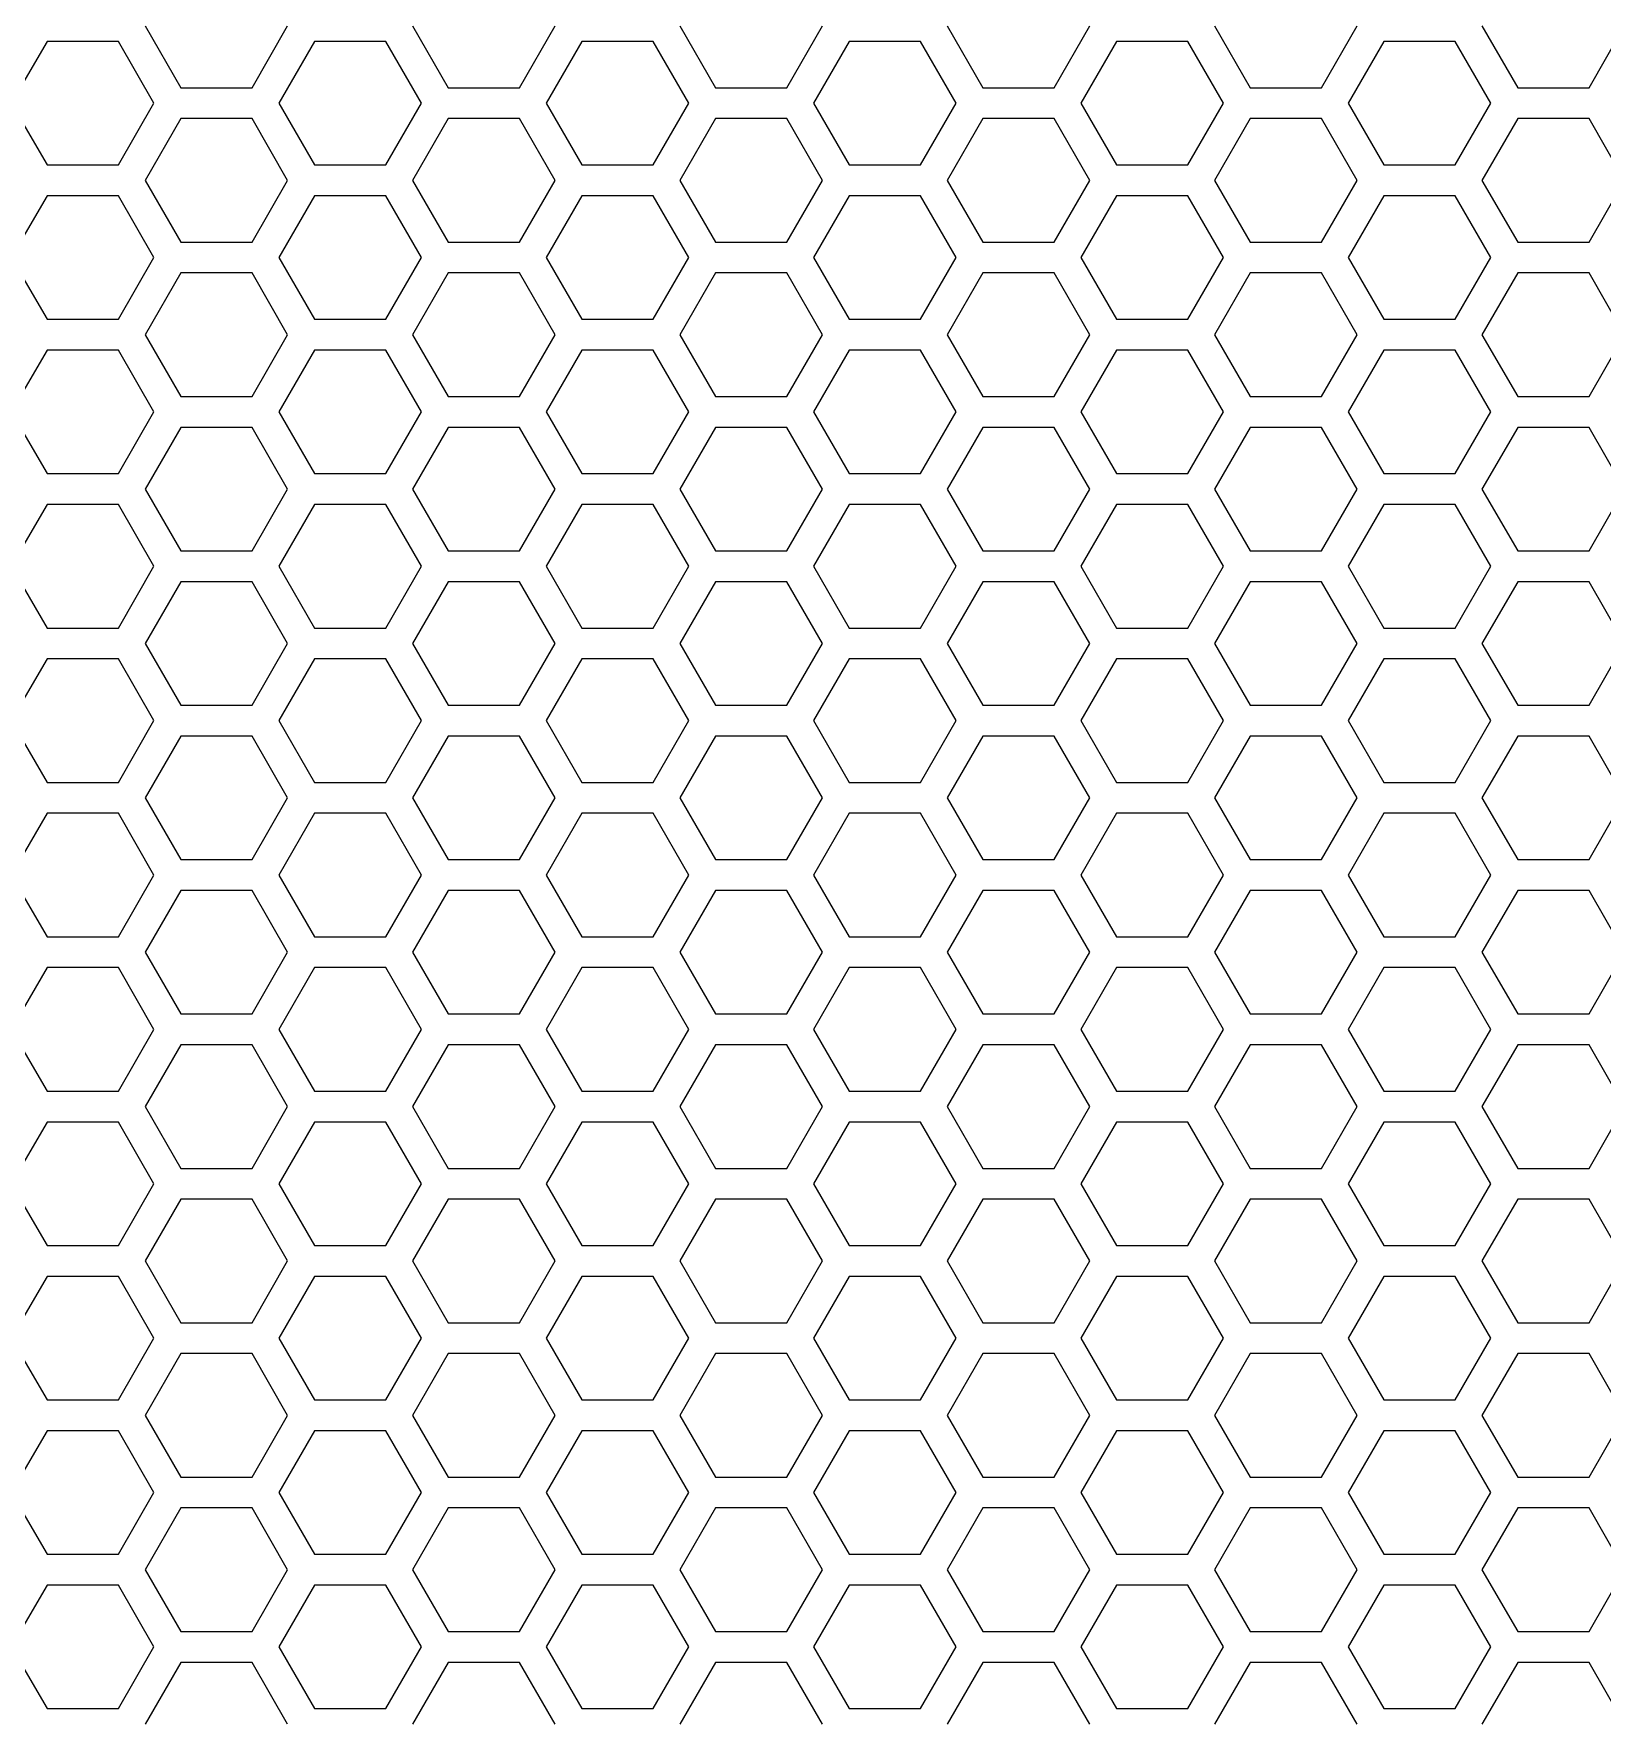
# Model space of a CAD drawing. Header units: millimetres. Extents: x 0 to 60, y -18 to 180.
# Drawn here: x 29.8 to 45.04, y 115.18 to 131.53 of the extents above; entities that cross this region are included whole.
import ezdxf

# ---------------------------------------------------------------- set-up
doc = ezdxf.new("R2010")
doc.units = ezdxf.units.MM

msp = doc.modelspace()

# ---------------------------------------------------------------- linework, layer by layer
at = {"color": 0, "lineweight": 5}
for p, q in [((29.93, 131.458), (29.583, 130.858)), ((30.623, 131.458), (29.93, 131.458)), ((30.969, 130.858), (30.623, 131.458)), ((30.882, 131.608), (31.229, 131.008)), ((31.922, 131.008), (32.268, 131.608)), ((32.528, 131.458), (32.181, 130.858)), ((33.221, 131.458), (32.528, 131.458)), ((33.567, 130.858), (33.221, 131.458)), ((33.48, 131.608), (33.827, 131.008)), ((34.52, 131.008), (34.866, 131.608)), ((35.126, 131.458), (34.779, 130.858)), ((35.819, 131.458), (35.126, 131.458)), ((36.165, 130.858), (35.819, 131.458)), ((36.078, 131.608), (36.425, 131.008)), ((37.118, 131.008), (37.464, 131.608)), ((37.724, 131.458), (37.377, 130.858)), ((38.417, 131.458), (37.724, 131.458)), ((38.763, 130.858), (38.417, 131.458)), ((38.676, 131.608), (39.023, 131.008)), ((39.716, 131.008), (40.062, 131.608)), ((40.322, 131.458), (39.975, 130.858)), ((41.015, 131.458), (40.322, 131.458)), ((41.361, 130.858), (41.015, 131.458)), ((41.274, 131.608), (41.621, 131.008)), ((42.314, 131.008), (42.66, 131.608)), ((42.92, 131.458), (42.573, 130.858)), ((43.613, 131.458), (42.92, 131.458)), ((43.959, 130.858), (43.613, 131.458)), ((43.872, 131.608), (44.219, 131.008)), ((44.912, 131.008), (45.258, 131.608)), ((31.229, 131.008), (31.922, 131.008)), ((33.827, 131.008), (34.52, 131.008)), ((36.425, 131.008), (37.118, 131.008)), ((39.023, 131.008), (39.716, 131.008)), ((41.621, 131.008), (42.314, 131.008)), ((44.219, 131.008), (44.912, 131.008)), ((29.583, 130.858), (29.93, 130.258)), ((30.623, 130.258), (30.969, 130.858)), ((32.181, 130.858), (32.528, 130.258)), ((33.221, 130.258), (33.567, 130.858)), ((34.779, 130.858), (35.126, 130.258)), ((35.819, 130.258), (36.165, 130.858)), ((37.377, 130.858), (37.724, 130.258)), ((38.417, 130.258), (38.763, 130.858)), ((39.975, 130.858), (40.322, 130.258)), ((41.015, 130.258), (41.361, 130.858)), ((42.573, 130.858), (42.92, 130.258)), ((43.613, 130.258), (43.959, 130.858)), ((31.229, 130.708), (30.882, 130.108)), ((31.922, 130.708), (31.229, 130.708)), ((32.268, 130.108), (31.922, 130.708)), ((33.827, 130.708), (33.48, 130.108)), ((34.52, 130.708), (33.827, 130.708)), ((34.866, 130.108), (34.52, 130.708)), ((36.425, 130.708), (36.078, 130.108)), ((37.118, 130.708), (36.425, 130.708)), ((37.464, 130.108), (37.118, 130.708)), ((39.023, 130.708), (38.676, 130.108)), ((39.716, 130.708), (39.023, 130.708)), ((40.062, 130.108), (39.716, 130.708)), ((41.621, 130.708), (41.274, 130.108)), ((42.314, 130.708), (41.621, 130.708)), ((42.66, 130.108), (42.314, 130.708)), ((44.219, 130.708), (43.872, 130.108)), ((44.912, 130.708), (44.219, 130.708)), ((45.258, 130.108), (44.912, 130.708)), ((29.93, 130.258), (30.623, 130.258)), ((32.528, 130.258), (33.221, 130.258)), ((35.126, 130.258), (35.819, 130.258)), ((37.724, 130.258), (38.417, 130.258)), ((40.322, 130.258), (41.015, 130.258)), ((42.92, 130.258), (43.613, 130.258)), ((30.882, 130.108), (31.229, 129.508)), ((31.922, 129.508), (32.268, 130.108)), ((33.48, 130.108), (33.827, 129.508)), ((34.52, 129.508), (34.866, 130.108)), ((36.078, 130.108), (36.425, 129.508)), ((37.118, 129.508), (37.464, 130.108)), ((38.676, 130.108), (39.023, 129.508)), ((39.716, 129.508), (40.062, 130.108)), ((41.274, 130.108), (41.621, 129.508)), ((42.314, 129.508), (42.66, 130.108)), ((43.872, 130.108), (44.219, 129.508)), ((44.912, 129.508), (45.258, 130.108)), ((29.93, 129.958), (29.583, 129.358)), ((30.623, 129.958), (29.93, 129.958)), ((30.969, 129.358), (30.623, 129.958)), ((32.528, 129.958), (32.181, 129.358)), ((33.221, 129.958), (32.528, 129.958)), ((33.567, 129.358), (33.221, 129.958)), ((35.126, 129.958), (34.779, 129.358)), ((35.819, 129.958), (35.126, 129.958)), ((36.165, 129.358), (35.819, 129.958)), ((37.724, 129.958), (37.377, 129.358)), ((38.417, 129.958), (37.724, 129.958)), ((38.763, 129.358), (38.417, 129.958)), ((40.322, 129.958), (39.975, 129.358)), ((41.015, 129.958), (40.322, 129.958)), ((41.361, 129.358), (41.015, 129.958)), ((42.92, 129.958), (42.573, 129.358)), ((43.613, 129.958), (42.92, 129.958)), ((43.959, 129.358), (43.613, 129.958)), ((31.229, 129.508), (31.922, 129.508)), ((33.827, 129.508), (34.52, 129.508)), ((36.425, 129.508), (37.118, 129.508)), ((39.023, 129.508), (39.716, 129.508)), ((41.621, 129.508), (42.314, 129.508)), ((44.219, 129.508), (44.912, 129.508)), ((29.583, 129.358), (29.93, 128.758)), ((30.623, 128.758), (30.969, 129.358)), ((32.181, 129.358), (32.528, 128.758)), ((33.221, 128.758), (33.567, 129.358)), ((34.779, 129.358), (35.126, 128.758)), ((35.819, 128.758), (36.165, 129.358)), ((37.377, 129.358), (37.724, 128.758)), ((38.417, 128.758), (38.763, 129.358)), ((39.975, 129.358), (40.322, 128.758)), ((41.015, 128.758), (41.361, 129.358)), ((42.573, 129.358), (42.92, 128.758)), ((43.613, 128.758), (43.959, 129.358)), ((31.229, 129.208), (30.882, 128.608)), ((31.922, 129.208), (31.229, 129.208)), ((32.268, 128.608), (31.922, 129.208)), ((33.827, 129.208), (33.48, 128.608)), ((34.52, 129.208), (33.827, 129.208)), ((34.866, 128.608), (34.52, 129.208)), ((36.425, 129.208), (36.078, 128.608)), ((37.118, 129.208), (36.425, 129.208)), ((37.464, 128.608), (37.118, 129.208)), ((39.023, 129.208), (38.676, 128.608)), ((39.716, 129.208), (39.023, 129.208)), ((40.062, 128.608), (39.716, 129.208)), ((41.621, 129.208), (41.274, 128.608)), ((42.314, 129.208), (41.621, 129.208)), ((42.66, 128.608), (42.314, 129.208)), ((44.219, 129.208), (43.872, 128.608)), ((44.912, 129.208), (44.219, 129.208)), ((45.258, 128.608), (44.912, 129.208)), ((29.93, 128.758), (30.623, 128.758)), ((32.528, 128.758), (33.221, 128.758)), ((35.126, 128.758), (35.819, 128.758)), ((37.724, 128.758), (38.417, 128.758)), ((40.322, 128.758), (41.015, 128.758)), ((42.92, 128.758), (43.613, 128.758)), ((30.882, 128.608), (31.229, 128.008)), ((31.922, 128.008), (32.268, 128.608)), ((33.48, 128.608), (33.827, 128.008)), ((34.52, 128.008), (34.866, 128.608)), ((36.078, 128.608), (36.425, 128.008)), ((37.118, 128.008), (37.464, 128.608)), ((38.676, 128.608), (39.023, 128.008)), ((39.716, 128.008), (40.062, 128.608)), ((41.274, 128.608), (41.621, 128.008)), ((42.314, 128.008), (42.66, 128.608)), ((43.872, 128.608), (44.219, 128.008)), ((44.912, 128.008), (45.258, 128.608)), ((29.93, 128.458), (29.583, 127.858)), ((30.623, 128.458), (29.93, 128.458)), ((30.969, 127.858), (30.623, 128.458)), ((32.528, 128.458), (32.181, 127.858)), ((33.221, 128.458), (32.528, 128.458)), ((33.567, 127.858), (33.221, 128.458)), ((35.126, 128.458), (34.779, 127.858)), ((35.819, 128.458), (35.126, 128.458)), ((36.165, 127.858), (35.819, 128.458)), ((37.724, 128.458), (37.377, 127.858)), ((38.417, 128.458), (37.724, 128.458)), ((38.763, 127.858), (38.417, 128.458)), ((40.322, 128.458), (39.975, 127.858)), ((41.015, 128.458), (40.322, 128.458)), ((41.361, 127.858), (41.015, 128.458)), ((42.92, 128.458), (42.573, 127.858)), ((43.613, 128.458), (42.92, 128.458)), ((43.959, 127.858), (43.613, 128.458)), ((29.583, 127.858), (29.93, 127.258)), ((30.623, 127.258), (30.969, 127.858)), ((31.229, 128.008), (31.922, 128.008)), ((32.181, 127.858), (32.528, 127.258)), ((33.221, 127.258), (33.567, 127.858)), ((33.827, 128.008), (34.52, 128.008)), ((34.779, 127.858), (35.126, 127.258)), ((35.819, 127.258), (36.165, 127.858)), ((36.425, 128.008), (37.118, 128.008)), ((37.377, 127.858), (37.724, 127.258)), ((38.417, 127.258), (38.763, 127.858)), ((39.023, 128.008), (39.716, 128.008)), ((39.975, 127.858), (40.322, 127.258)), ((41.015, 127.258), (41.361, 127.858)), ((41.621, 128.008), (42.314, 128.008)), ((42.573, 127.858), (42.92, 127.258)), ((43.613, 127.258), (43.959, 127.858)), ((44.219, 128.008), (44.912, 128.008)), ((31.229, 127.708), (30.882, 127.108)), ((31.922, 127.708), (31.229, 127.708)), ((32.268, 127.108), (31.922, 127.708)), ((33.827, 127.708), (33.48, 127.108)), ((34.52, 127.708), (33.827, 127.708)), ((34.866, 127.108), (34.52, 127.708)), ((36.425, 127.708), (36.078, 127.108)), ((37.118, 127.708), (36.425, 127.708)), ((37.464, 127.108), (37.118, 127.708)), ((39.023, 127.708), (38.676, 127.108)), ((39.716, 127.708), (39.023, 127.708)), ((40.062, 127.108), (39.716, 127.708)), ((41.621, 127.708), (41.274, 127.108)), ((42.314, 127.708), (41.621, 127.708)), ((42.66, 127.108), (42.314, 127.708)), ((44.219, 127.708), (43.872, 127.108)), ((44.912, 127.708), (44.219, 127.708)), ((45.258, 127.108), (44.912, 127.708)), ((29.93, 127.258), (30.623, 127.258)), ((32.528, 127.258), (33.221, 127.258)), ((35.126, 127.258), (35.819, 127.258)), ((37.724, 127.258), (38.417, 127.258)), ((40.322, 127.258), (41.015, 127.258)), ((42.92, 127.258), (43.613, 127.258)), ((30.882, 127.108), (31.229, 126.508)), ((31.922, 126.508), (32.268, 127.108)), ((33.48, 127.108), (33.827, 126.508)), ((34.52, 126.508), (34.866, 127.108)), ((36.078, 127.108), (36.425, 126.508)), ((37.118, 126.508), (37.464, 127.108)), ((38.676, 127.108), (39.023, 126.508)), ((39.716, 126.508), (40.062, 127.108)), ((41.274, 127.108), (41.621, 126.508)), ((42.314, 126.508), (42.66, 127.108)), ((43.872, 127.108), (44.219, 126.508)), ((44.912, 126.508), (45.258, 127.108)), ((29.93, 126.958), (29.583, 126.358)), ((30.623, 126.958), (29.93, 126.958)), ((30.969, 126.358), (30.623, 126.958)), ((32.528, 126.958), (32.181, 126.358)), ((33.221, 126.958), (32.528, 126.958)), ((33.567, 126.358), (33.221, 126.958)), ((35.126, 126.958), (34.779, 126.358)), ((35.819, 126.958), (35.126, 126.958)), ((36.165, 126.358), (35.819, 126.958)), ((37.724, 126.958), (37.377, 126.358)), ((38.417, 126.958), (37.724, 126.958)), ((38.763, 126.358), (38.417, 126.958)), ((40.322, 126.958), (39.975, 126.358)), ((41.015, 126.958), (40.322, 126.958)), ((41.361, 126.358), (41.015, 126.958)), ((42.92, 126.958), (42.573, 126.358)), ((43.613, 126.958), (42.92, 126.958)), ((43.959, 126.358), (43.613, 126.958)), ((31.229, 126.508), (31.922, 126.508)), ((33.827, 126.508), (34.52, 126.508)), ((36.425, 126.508), (37.118, 126.508)), ((39.023, 126.508), (39.716, 126.508)), ((41.621, 126.508), (42.314, 126.508)), ((44.219, 126.508), (44.912, 126.508)), ((29.583, 126.358), (29.93, 125.758)), ((30.623, 125.758), (30.969, 126.358)), ((32.181, 126.358), (32.528, 125.758)), ((33.221, 125.758), (33.567, 126.358)), ((34.779, 126.358), (35.126, 125.758)), ((35.819, 125.758), (36.165, 126.358)), ((37.377, 126.358), (37.724, 125.758)), ((38.417, 125.758), (38.763, 126.358)), ((39.975, 126.358), (40.322, 125.758)), ((41.015, 125.758), (41.361, 126.358)), ((42.573, 126.358), (42.92, 125.758)), ((43.613, 125.758), (43.959, 126.358)), ((31.229, 126.208), (30.882, 125.608)), ((31.922, 126.208), (31.229, 126.208)), ((32.268, 125.608), (31.922, 126.208)), ((33.827, 126.208), (33.48, 125.608)), ((34.52, 126.208), (33.827, 126.208)), ((34.866, 125.608), (34.52, 126.208)), ((36.425, 126.208), (36.078, 125.608)), ((37.118, 126.208), (36.425, 126.208)), ((37.464, 125.608), (37.118, 126.208)), ((39.023, 126.208), (38.676, 125.608)), ((39.716, 126.208), (39.023, 126.208)), ((40.062, 125.608), (39.716, 126.208)), ((41.621, 126.208), (41.274, 125.608)), ((42.314, 126.208), (41.621, 126.208)), ((42.66, 125.608), (42.314, 126.208)), ((44.219, 126.208), (43.872, 125.608)), ((44.912, 126.208), (44.219, 126.208)), ((45.258, 125.608), (44.912, 126.208)), ((29.93, 125.758), (30.623, 125.758)), ((32.528, 125.758), (33.221, 125.758)), ((35.126, 125.758), (35.819, 125.758)), ((37.724, 125.758), (38.417, 125.758)), ((40.322, 125.758), (41.015, 125.758)), ((42.92, 125.758), (43.613, 125.758)), ((30.882, 125.608), (31.229, 125.008)), ((31.922, 125.008), (32.268, 125.608)), ((33.48, 125.608), (33.827, 125.008)), ((34.52, 125.008), (34.866, 125.608)), ((36.078, 125.608), (36.425, 125.008)), ((37.118, 125.008), (37.464, 125.608)), ((38.676, 125.608), (39.023, 125.008)), ((39.716, 125.008), (40.062, 125.608)), ((41.274, 125.608), (41.621, 125.008)), ((42.314, 125.008), (42.66, 125.608)), ((43.872, 125.608), (44.219, 125.008)), ((44.912, 125.008), (45.258, 125.608)), ((29.93, 125.458), (29.583, 124.858)), ((30.623, 125.458), (29.93, 125.458)), ((30.969, 124.858), (30.623, 125.458)), ((32.528, 125.458), (32.181, 124.858)), ((33.221, 125.458), (32.528, 125.458)), ((33.567, 124.858), (33.221, 125.458)), ((35.126, 125.458), (34.779, 124.858)), ((35.819, 125.458), (35.126, 125.458)), ((36.165, 124.858), (35.819, 125.458)), ((37.724, 125.458), (37.377, 124.858)), ((38.417, 125.458), (37.724, 125.458)), ((38.763, 124.858), (38.417, 125.458)), ((40.322, 125.458), (39.975, 124.858)), ((41.015, 125.458), (40.322, 125.458)), ((41.361, 124.858), (41.015, 125.458)), ((42.92, 125.458), (42.573, 124.858)), ((43.613, 125.458), (42.92, 125.458)), ((43.959, 124.858), (43.613, 125.458)), ((31.229, 125.008), (31.922, 125.008)), ((33.827, 125.008), (34.52, 125.008)), ((36.425, 125.008), (37.118, 125.008)), ((39.023, 125.008), (39.716, 125.008)), ((41.621, 125.008), (42.314, 125.008)), ((44.219, 125.008), (44.912, 125.008)), ((29.583, 124.858), (29.93, 124.258)), ((30.623, 124.258), (30.969, 124.858)), ((32.181, 124.858), (32.528, 124.258)), ((33.221, 124.258), (33.567, 124.858)), ((34.779, 124.858), (35.126, 124.258)), ((35.819, 124.258), (36.165, 124.858)), ((37.377, 124.858), (37.724, 124.258)), ((38.417, 124.258), (38.763, 124.858)), ((39.975, 124.858), (40.322, 124.258)), ((41.015, 124.258), (41.361, 124.858)), ((42.573, 124.858), (42.92, 124.258)), ((43.613, 124.258), (43.959, 124.858)), ((31.229, 124.708), (30.882, 124.108)), ((31.922, 124.708), (31.229, 124.708)), ((32.268, 124.108), (31.922, 124.708)), ((33.827, 124.708), (33.48, 124.108)), ((34.52, 124.708), (33.827, 124.708)), ((34.866, 124.108), (34.52, 124.708)), ((36.425, 124.708), (36.078, 124.108)), ((37.118, 124.708), (36.425, 124.708)), ((37.464, 124.108), (37.118, 124.708)), ((39.023, 124.708), (38.676, 124.108)), ((39.716, 124.708), (39.023, 124.708)), ((40.062, 124.108), (39.716, 124.708)), ((41.621, 124.708), (41.274, 124.108)), ((42.314, 124.708), (41.621, 124.708)), ((42.66, 124.108), (42.314, 124.708)), ((44.219, 124.708), (43.872, 124.108)), ((44.912, 124.708), (44.219, 124.708)), ((45.258, 124.108), (44.912, 124.708)), ((29.93, 124.258), (30.623, 124.258)), ((30.882, 124.108), (31.229, 123.508)), ((31.922, 123.508), (32.268, 124.108)), ((32.528, 124.258), (33.221, 124.258)), ((33.48, 124.108), (33.827, 123.508)), ((34.52, 123.508), (34.866, 124.108)), ((35.126, 124.258), (35.819, 124.258)), ((36.078, 124.108), (36.425, 123.508)), ((37.118, 123.508), (37.464, 124.108)), ((37.724, 124.258), (38.417, 124.258)), ((38.676, 124.108), (39.023, 123.508)), ((39.716, 123.508), (40.062, 124.108)), ((40.322, 124.258), (41.015, 124.258)), ((41.274, 124.108), (41.621, 123.508)), ((42.314, 123.508), (42.66, 124.108)), ((42.92, 124.258), (43.613, 124.258)), ((43.872, 124.108), (44.219, 123.508)), ((44.912, 123.508), (45.258, 124.108)), ((29.93, 123.958), (29.583, 123.358)), ((30.623, 123.958), (29.93, 123.958)), ((30.969, 123.358), (30.623, 123.958)), ((32.528, 123.958), (32.181, 123.358)), ((33.221, 123.958), (32.528, 123.958)), ((33.567, 123.358), (33.221, 123.958)), ((35.126, 123.958), (34.779, 123.358)), ((35.819, 123.958), (35.126, 123.958)), ((36.165, 123.358), (35.819, 123.958)), ((37.724, 123.958), (37.377, 123.358)), ((38.417, 123.958), (37.724, 123.958)), ((38.763, 123.358), (38.417, 123.958)), ((40.322, 123.958), (39.975, 123.358)), ((41.015, 123.958), (40.322, 123.958)), ((41.361, 123.358), (41.015, 123.958)), ((42.92, 123.958), (42.573, 123.358)), ((43.613, 123.958), (42.92, 123.958)), ((43.959, 123.358), (43.613, 123.958)), ((31.229, 123.508), (31.922, 123.508)), ((33.827, 123.508), (34.52, 123.508)), ((36.425, 123.508), (37.118, 123.508)), ((39.023, 123.508), (39.716, 123.508)), ((41.621, 123.508), (42.314, 123.508)), ((44.219, 123.508), (44.912, 123.508)), ((29.583, 123.358), (29.93, 122.758)), ((30.623, 122.758), (30.969, 123.358)), ((32.181, 123.358), (32.528, 122.758)), ((33.221, 122.758), (33.567, 123.358)), ((34.779, 123.358), (35.126, 122.758)), ((35.819, 122.758), (36.165, 123.358)), ((37.377, 123.358), (37.724, 122.758)), ((38.417, 122.758), (38.763, 123.358)), ((39.975, 123.358), (40.322, 122.758)), ((41.015, 122.758), (41.361, 123.358)), ((42.573, 123.358), (42.92, 122.758)), ((43.613, 122.758), (43.959, 123.358)), ((31.229, 123.208), (30.882, 122.608)), ((31.922, 123.208), (31.229, 123.208)), ((32.268, 122.608), (31.922, 123.208)), ((33.827, 123.208), (33.48, 122.608)), ((34.52, 123.208), (33.827, 123.208)), ((34.866, 122.608), (34.52, 123.208)), ((36.425, 123.208), (36.078, 122.608)), ((37.118, 123.208), (36.425, 123.208)), ((37.464, 122.608), (37.118, 123.208)), ((39.023, 123.208), (38.676, 122.608)), ((39.716, 123.208), (39.023, 123.208)), ((40.062, 122.608), (39.716, 123.208)), ((41.621, 123.208), (41.274, 122.608)), ((42.314, 123.208), (41.621, 123.208)), ((42.66, 122.608), (42.314, 123.208)), ((44.219, 123.208), (43.872, 122.608)), ((44.912, 123.208), (44.219, 123.208)), ((45.258, 122.608), (44.912, 123.208)), ((29.93, 122.758), (30.623, 122.758)), ((32.528, 122.758), (33.221, 122.758)), ((35.126, 122.758), (35.819, 122.758)), ((37.724, 122.758), (38.417, 122.758)), ((40.322, 122.758), (41.015, 122.758)), ((42.92, 122.758), (43.613, 122.758)), ((30.882, 122.608), (31.229, 122.008)), ((31.922, 122.008), (32.268, 122.608)), ((33.48, 122.608), (33.827, 122.008)), ((34.52, 122.008), (34.866, 122.608)), ((36.078, 122.608), (36.425, 122.008)), ((37.118, 122.008), (37.464, 122.608)), ((38.676, 122.608), (39.023, 122.008)), ((39.716, 122.008), (40.062, 122.608)), ((41.274, 122.608), (41.621, 122.008)), ((42.314, 122.008), (42.66, 122.608)), ((43.872, 122.608), (44.219, 122.008)), ((44.912, 122.008), (45.258, 122.608)), ((29.93, 122.458), (29.583, 121.858)), ((30.623, 122.458), (29.93, 122.458)), ((30.969, 121.858), (30.623, 122.458)), ((32.528, 122.458), (32.181, 121.858)), ((33.221, 122.458), (32.528, 122.458)), ((33.567, 121.858), (33.221, 122.458)), ((35.126, 122.458), (34.779, 121.858)), ((35.819, 122.458), (35.126, 122.458)), ((36.165, 121.858), (35.819, 122.458)), ((37.724, 122.458), (37.377, 121.858)), ((38.417, 122.458), (37.724, 122.458)), ((38.763, 121.858), (38.417, 122.458)), ((40.322, 122.458), (39.975, 121.858)), ((41.015, 122.458), (40.322, 122.458)), ((41.361, 121.858), (41.015, 122.458)), ((42.92, 122.458), (42.573, 121.858)), ((43.613, 122.458), (42.92, 122.458)), ((43.959, 121.858), (43.613, 122.458)), ((31.229, 122.008), (31.922, 122.008)), ((33.827, 122.008), (34.52, 122.008)), ((36.425, 122.008), (37.118, 122.008)), ((39.023, 122.008), (39.716, 122.008)), ((41.621, 122.008), (42.314, 122.008)), ((44.219, 122.008), (44.912, 122.008)), ((29.583, 121.858), (29.93, 121.258)), ((30.623, 121.258), (30.969, 121.858)), ((32.181, 121.858), (32.528, 121.258)), ((33.221, 121.258), (33.567, 121.858)), ((34.779, 121.858), (35.126, 121.258)), ((35.819, 121.258), (36.165, 121.858)), ((37.377, 121.858), (37.724, 121.258)), ((38.417, 121.258), (38.763, 121.858)), ((39.975, 121.858), (40.322, 121.258)), ((41.015, 121.258), (41.361, 121.858)), ((42.573, 121.858), (42.92, 121.258)), ((43.613, 121.258), (43.959, 121.858)), ((31.229, 121.708), (30.882, 121.108)), ((31.922, 121.708), (31.229, 121.708)), ((32.268, 121.108), (31.922, 121.708)), ((33.827, 121.708), (33.48, 121.108)), ((34.52, 121.708), (33.827, 121.708)), ((34.866, 121.108), (34.52, 121.708)), ((36.425, 121.708), (36.078, 121.108)), ((37.118, 121.708), (36.425, 121.708)), ((37.464, 121.108), (37.118, 121.708)), ((39.023, 121.708), (38.676, 121.108)), ((39.716, 121.708), (39.023, 121.708)), ((40.062, 121.108), (39.716, 121.708)), ((41.621, 121.708), (41.274, 121.108)), ((42.314, 121.708), (41.621, 121.708)), ((42.66, 121.108), (42.314, 121.708)), ((44.219, 121.708), (43.872, 121.108)), ((44.912, 121.708), (44.219, 121.708)), ((45.258, 121.108), (44.912, 121.708)), ((29.93, 121.258), (30.623, 121.258)), ((32.528, 121.258), (33.221, 121.258)), ((35.126, 121.258), (35.819, 121.258)), ((37.724, 121.258), (38.417, 121.258)), ((40.322, 121.258), (41.015, 121.258)), ((42.92, 121.258), (43.613, 121.258)), ((30.882, 121.108), (31.229, 120.508)), ((31.922, 120.508), (32.268, 121.108)), ((33.48, 121.108), (33.827, 120.508)), ((34.52, 120.508), (34.866, 121.108)), ((36.078, 121.108), (36.425, 120.508)), ((37.118, 120.508), (37.464, 121.108)), ((38.676, 121.108), (39.023, 120.508)), ((39.716, 120.508), (40.062, 121.108)), ((41.274, 121.108), (41.621, 120.508)), ((42.314, 120.508), (42.66, 121.108)), ((43.872, 121.108), (44.219, 120.508)), ((44.912, 120.508), (45.258, 121.108)), ((29.93, 120.958), (29.583, 120.358)), ((30.623, 120.958), (29.93, 120.958)), ((30.969, 120.358), (30.623, 120.958)), ((32.528, 120.958), (32.181, 120.358)), ((33.221, 120.958), (32.528, 120.958)), ((33.567, 120.358), (33.221, 120.958)), ((35.126, 120.958), (34.779, 120.358)), ((35.819, 120.958), (35.126, 120.958)), ((36.165, 120.358), (35.819, 120.958)), ((37.724, 120.958), (37.377, 120.358)), ((38.417, 120.958), (37.724, 120.958)), ((38.763, 120.358), (38.417, 120.958)), ((40.322, 120.958), (39.975, 120.358)), ((41.015, 120.958), (40.322, 120.958)), ((41.361, 120.358), (41.015, 120.958)), ((42.92, 120.958), (42.573, 120.358)), ((43.613, 120.958), (42.92, 120.958)), ((43.959, 120.358), (43.613, 120.958)), ((31.229, 120.508), (31.922, 120.508)), ((33.827, 120.508), (34.52, 120.508)), ((36.425, 120.508), (37.118, 120.508)), ((39.023, 120.508), (39.716, 120.508)), ((41.621, 120.508), (42.314, 120.508)), ((44.219, 120.508), (44.912, 120.508)), ((29.583, 120.358), (29.93, 119.758)), ((30.623, 119.758), (30.969, 120.358)), ((32.181, 120.358), (32.528, 119.758)), ((33.221, 119.758), (33.567, 120.358)), ((34.779, 120.358), (35.126, 119.758)), ((35.819, 119.758), (36.165, 120.358)), ((37.377, 120.358), (37.724, 119.758)), ((38.417, 119.758), (38.763, 120.358)), ((39.975, 120.358), (40.322, 119.758)), ((41.015, 119.758), (41.361, 120.358)), ((42.573, 120.358), (42.92, 119.758)), ((43.613, 119.758), (43.959, 120.358)), ((31.229, 120.208), (30.882, 119.608)), ((31.922, 120.208), (31.229, 120.208)), ((32.268, 119.608), (31.922, 120.208)), ((33.827, 120.208), (33.48, 119.608)), ((34.52, 120.208), (33.827, 120.208)), ((34.866, 119.608), (34.52, 120.208)), ((36.425, 120.208), (36.078, 119.608)), ((37.118, 120.208), (36.425, 120.208)), ((37.464, 119.608), (37.118, 120.208)), ((39.023, 120.208), (38.676, 119.608)), ((39.716, 120.208), (39.023, 120.208)), ((40.062, 119.608), (39.716, 120.208)), ((41.621, 120.208), (41.274, 119.608)), ((42.314, 120.208), (41.621, 120.208)), ((42.66, 119.608), (42.314, 120.208)), ((44.219, 120.208), (43.872, 119.608)), ((44.912, 120.208), (44.219, 120.208)), ((45.258, 119.608), (44.912, 120.208)), ((29.93, 119.758), (30.623, 119.758)), ((32.528, 119.758), (33.221, 119.758)), ((35.126, 119.758), (35.819, 119.758)), ((37.724, 119.758), (38.417, 119.758)), ((40.322, 119.758), (41.015, 119.758)), ((42.92, 119.758), (43.613, 119.758)), ((30.882, 119.608), (31.229, 119.008)), ((31.922, 119.008), (32.268, 119.608)), ((33.48, 119.608), (33.827, 119.008)), ((34.52, 119.008), (34.866, 119.608)), ((36.078, 119.608), (36.425, 119.008)), ((37.118, 119.008), (37.464, 119.608)), ((38.676, 119.608), (39.023, 119.008)), ((39.716, 119.008), (40.062, 119.608)), ((41.274, 119.608), (41.621, 119.008)), ((42.314, 119.008), (42.66, 119.608)), ((43.872, 119.608), (44.219, 119.008)), ((44.912, 119.008), (45.258, 119.608)), ((29.93, 119.458), (29.583, 118.858)), ((30.623, 119.458), (29.93, 119.458)), ((30.969, 118.858), (30.623, 119.458)), ((32.528, 119.458), (32.181, 118.858)), ((33.221, 119.458), (32.528, 119.458)), ((33.567, 118.858), (33.221, 119.458)), ((35.126, 119.458), (34.779, 118.858)), ((35.819, 119.458), (35.126, 119.458)), ((36.165, 118.858), (35.819, 119.458)), ((37.724, 119.458), (37.377, 118.858)), ((38.417, 119.458), (37.724, 119.458)), ((38.763, 118.858), (38.417, 119.458)), ((40.322, 119.458), (39.975, 118.858)), ((41.015, 119.458), (40.322, 119.458)), ((41.361, 118.858), (41.015, 119.458)), ((42.92, 119.458), (42.573, 118.858)), ((43.613, 119.458), (42.92, 119.458)), ((43.959, 118.858), (43.613, 119.458)), ((31.229, 119.008), (31.922, 119.008)), ((33.827, 119.008), (34.52, 119.008)), ((36.425, 119.008), (37.118, 119.008)), ((39.023, 119.008), (39.716, 119.008)), ((41.621, 119.008), (42.314, 119.008)), ((44.219, 119.008), (44.912, 119.008)), ((29.583, 118.858), (29.93, 118.258)), ((30.623, 118.258), (30.969, 118.858)), ((31.229, 118.708), (30.882, 118.108)), ((31.922, 118.708), (31.229, 118.708)), ((32.268, 118.108), (31.922, 118.708)), ((32.181, 118.858), (32.528, 118.258)), ((33.221, 118.258), (33.567, 118.858)), ((33.827, 118.708), (33.48, 118.108)), ((34.52, 118.708), (33.827, 118.708)), ((34.866, 118.108), (34.52, 118.708)), ((34.779, 118.858), (35.126, 118.258)), ((35.819, 118.258), (36.165, 118.858)), ((36.425, 118.708), (36.078, 118.108)), ((37.118, 118.708), (36.425, 118.708)), ((37.464, 118.108), (37.118, 118.708)), ((37.377, 118.858), (37.724, 118.258)), ((38.417, 118.258), (38.763, 118.858)), ((39.023, 118.708), (38.676, 118.108)), ((39.716, 118.708), (39.023, 118.708)), ((40.062, 118.108), (39.716, 118.708)), ((39.975, 118.858), (40.322, 118.258)), ((41.015, 118.258), (41.361, 118.858)), ((41.621, 118.708), (41.274, 118.108)), ((42.314, 118.708), (41.621, 118.708)), ((42.66, 118.108), (42.314, 118.708)), ((42.573, 118.858), (42.92, 118.258)), ((43.613, 118.258), (43.959, 118.858)), ((44.219, 118.708), (43.872, 118.108)), ((44.912, 118.708), (44.219, 118.708)), ((45.258, 118.108), (44.912, 118.708)), ((29.93, 118.258), (30.623, 118.258)), ((32.528, 118.258), (33.221, 118.258)), ((35.126, 118.258), (35.819, 118.258)), ((37.724, 118.258), (38.417, 118.258)), ((40.322, 118.258), (41.015, 118.258)), ((42.92, 118.258), (43.613, 118.258)), ((30.882, 118.108), (31.229, 117.508)), ((31.922, 117.508), (32.268, 118.108)), ((33.48, 118.108), (33.827, 117.508)), ((34.52, 117.508), (34.866, 118.108)), ((36.078, 118.108), (36.425, 117.508)), ((37.118, 117.508), (37.464, 118.108)), ((38.676, 118.108), (39.023, 117.508)), ((39.716, 117.508), (40.062, 118.108)), ((41.274, 118.108), (41.621, 117.508)), ((42.314, 117.508), (42.66, 118.108)), ((43.872, 118.108), (44.219, 117.508)), ((44.912, 117.508), (45.258, 118.108)), ((29.93, 117.958), (29.583, 117.358)), ((30.623, 117.958), (29.93, 117.958)), ((30.969, 117.358), (30.623, 117.958)), ((32.528, 117.958), (32.181, 117.358)), ((33.221, 117.958), (32.528, 117.958)), ((33.567, 117.358), (33.221, 117.958)), ((35.126, 117.958), (34.779, 117.358)), ((35.819, 117.958), (35.126, 117.958)), ((36.165, 117.358), (35.819, 117.958)), ((37.724, 117.958), (37.377, 117.358)), ((38.417, 117.958), (37.724, 117.958)), ((38.763, 117.358), (38.417, 117.958)), ((40.322, 117.958), (39.975, 117.358)), ((41.015, 117.958), (40.322, 117.958)), ((41.361, 117.358), (41.015, 117.958)), ((42.92, 117.958), (42.573, 117.358)), ((43.613, 117.958), (42.92, 117.958)), ((43.959, 117.358), (43.613, 117.958)), ((31.229, 117.508), (31.922, 117.508)), ((33.827, 117.508), (34.52, 117.508)), ((36.425, 117.508), (37.118, 117.508)), ((39.023, 117.508), (39.716, 117.508)), ((41.621, 117.508), (42.314, 117.508)), ((44.219, 117.508), (44.912, 117.508)), ((29.583, 117.358), (29.93, 116.758)), ((30.623, 116.758), (30.969, 117.358)), ((32.181, 117.358), (32.528, 116.758)), ((33.221, 116.758), (33.567, 117.358)), ((34.779, 117.358), (35.126, 116.758)), ((35.819, 116.758), (36.165, 117.358)), ((37.377, 117.358), (37.724, 116.758)), ((38.417, 116.758), (38.763, 117.358)), ((39.975, 117.358), (40.322, 116.758)), ((41.015, 116.758), (41.361, 117.358)), ((42.573, 117.358), (42.92, 116.758)), ((43.613, 116.758), (43.959, 117.358)), ((31.229, 117.208), (30.882, 116.608)), ((31.922, 117.208), (31.229, 117.208)), ((32.268, 116.608), (31.922, 117.208)), ((33.827, 117.208), (33.48, 116.608)), ((34.52, 117.208), (33.827, 117.208)), ((34.866, 116.608), (34.52, 117.208)), ((36.425, 117.208), (36.078, 116.608)), ((37.118, 117.208), (36.425, 117.208)), ((37.464, 116.608), (37.118, 117.208)), ((39.023, 117.208), (38.676, 116.608)), ((39.716, 117.208), (39.023, 117.208)), ((40.062, 116.608), (39.716, 117.208)), ((41.621, 117.208), (41.274, 116.608)), ((42.314, 117.208), (41.621, 117.208)), ((42.66, 116.608), (42.314, 117.208)), ((44.219, 117.208), (43.872, 116.608)), ((44.912, 117.208), (44.219, 117.208)), ((45.258, 116.608), (44.912, 117.208)), ((29.93, 116.758), (30.623, 116.758)), ((32.528, 116.758), (33.221, 116.758)), ((35.126, 116.758), (35.819, 116.758)), ((37.724, 116.758), (38.417, 116.758)), ((40.322, 116.758), (41.015, 116.758)), ((42.92, 116.758), (43.613, 116.758)), ((30.882, 116.608), (31.229, 116.008)), ((31.922, 116.008), (32.268, 116.608)), ((33.48, 116.608), (33.827, 116.008)), ((34.52, 116.008), (34.866, 116.608)), ((36.078, 116.608), (36.425, 116.008)), ((37.118, 116.008), (37.464, 116.608)), ((38.676, 116.608), (39.023, 116.008)), ((39.716, 116.008), (40.062, 116.608)), ((41.274, 116.608), (41.621, 116.008)), ((42.314, 116.008), (42.66, 116.608)), ((43.872, 116.608), (44.219, 116.008)), ((44.912, 116.008), (45.258, 116.608)), ((29.93, 116.458), (29.583, 115.858)), ((30.623, 116.458), (29.93, 116.458)), ((30.969, 115.858), (30.623, 116.458)), ((32.528, 116.458), (32.181, 115.858)), ((33.221, 116.458), (32.528, 116.458)), ((33.567, 115.858), (33.221, 116.458)), ((35.126, 116.458), (34.779, 115.858)), ((35.819, 116.458), (35.126, 116.458)), ((36.165, 115.858), (35.819, 116.458)), ((37.724, 116.458), (37.377, 115.858)), ((38.417, 116.458), (37.724, 116.458)), ((38.763, 115.858), (38.417, 116.458)), ((40.322, 116.458), (39.975, 115.858)), ((41.015, 116.458), (40.322, 116.458)), ((41.361, 115.858), (41.015, 116.458)), ((42.92, 116.458), (42.573, 115.858)), ((43.613, 116.458), (42.92, 116.458)), ((43.959, 115.858), (43.613, 116.458)), ((31.229, 116.008), (31.922, 116.008)), ((33.827, 116.008), (34.52, 116.008)), ((36.425, 116.008), (37.118, 116.008)), ((39.023, 116.008), (39.716, 116.008)), ((41.621, 116.008), (42.314, 116.008)), ((44.219, 116.008), (44.912, 116.008)), ((29.583, 115.858), (29.93, 115.258)), ((30.623, 115.258), (30.969, 115.858)), ((32.181, 115.858), (32.528, 115.258)), ((33.221, 115.258), (33.567, 115.858)), ((34.779, 115.858), (35.126, 115.258)), ((35.819, 115.258), (36.165, 115.858)), ((37.377, 115.858), (37.724, 115.258)), ((38.417, 115.258), (38.763, 115.858)), ((39.975, 115.858), (40.322, 115.258)), ((41.015, 115.258), (41.361, 115.858)), ((42.573, 115.858), (42.92, 115.258)), ((43.613, 115.258), (43.959, 115.858)), ((31.229, 115.708), (30.882, 115.108)), ((31.922, 115.708), (31.229, 115.708)), ((32.268, 115.108), (31.922, 115.708)), ((33.827, 115.708), (33.48, 115.108)), ((34.52, 115.708), (33.827, 115.708)), ((34.866, 115.108), (34.52, 115.708)), ((36.425, 115.708), (36.078, 115.108)), ((37.118, 115.708), (36.425, 115.708)), ((37.464, 115.108), (37.118, 115.708)), ((39.023, 115.708), (38.676, 115.108)), ((39.716, 115.708), (39.023, 115.708)), ((40.062, 115.108), (39.716, 115.708)), ((41.621, 115.708), (41.274, 115.108)), ((42.314, 115.708), (41.621, 115.708)), ((42.66, 115.108), (42.314, 115.708)), ((44.219, 115.708), (43.872, 115.108)), ((44.912, 115.708), (44.219, 115.708)), ((45.258, 115.108), (44.912, 115.708)), ((29.93, 115.258), (30.623, 115.258)), ((32.528, 115.258), (33.221, 115.258)), ((35.126, 115.258), (35.819, 115.258)), ((37.724, 115.258), (38.417, 115.258)), ((40.322, 115.258), (41.015, 115.258)), ((42.92, 115.258), (43.613, 115.258))]:
    msp.add_line(p, q, dxfattribs=at)

doc.saveas('drawing.dxf')
